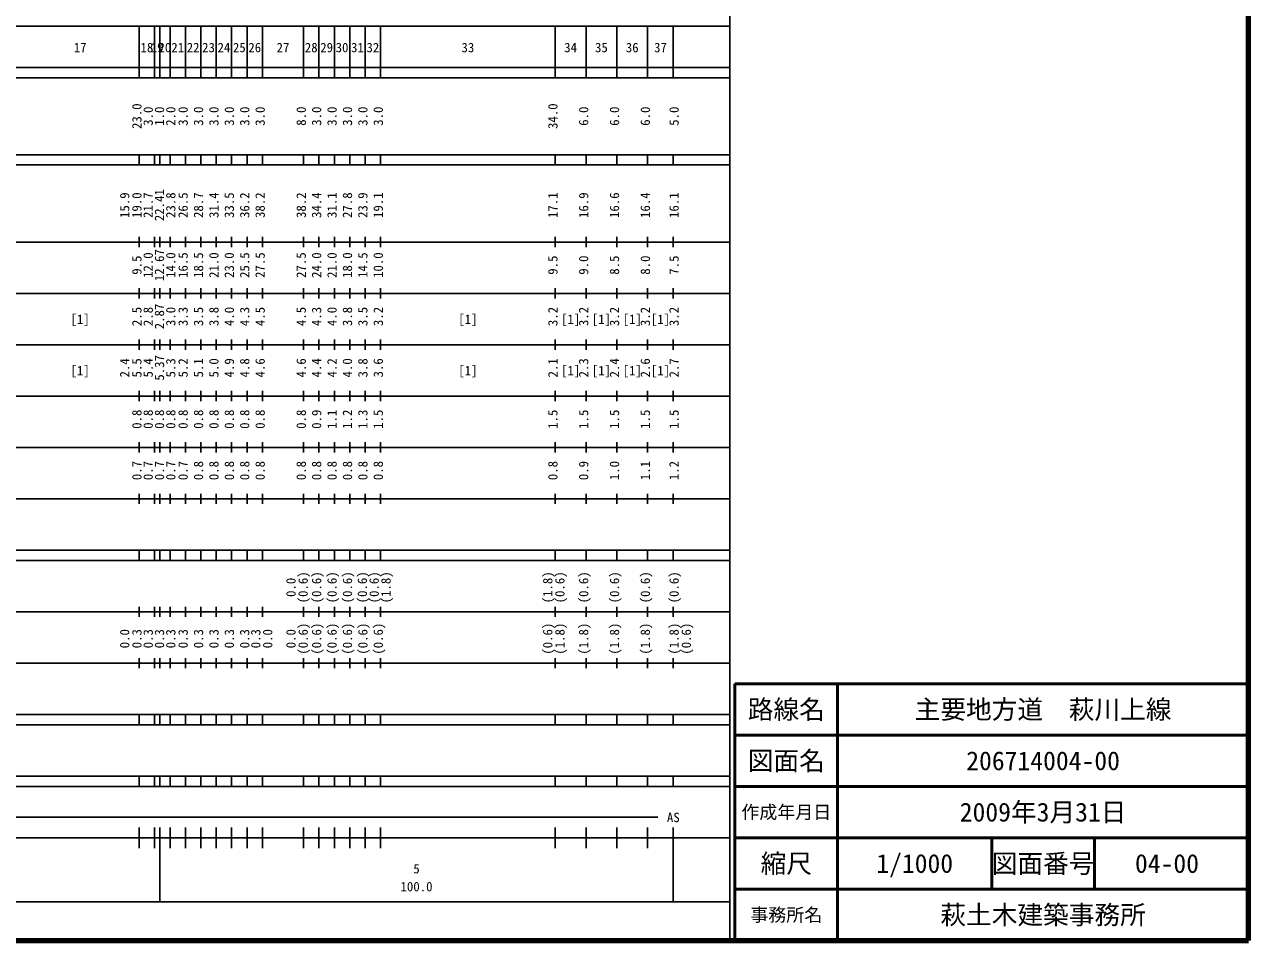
# Model space of a CAD drawing. Units: millimetres on the paper, enlarged 1000 times. Extents: x 40000 to 680000, y 20000 to 380000.
# Drawn here: x 441664 to 680000, y 20000 to 198357 of the extents above; entities that cross this region are included whole.
import ezdxf
from ezdxf.enums import TextEntityAlignment as Align

# ---------------------------------------------------------------- set-up
doc = ezdxf.new("R2010")
doc.units = ezdxf.units.MM
doc.header["$LTSCALE"] = 1000
for name, color, linetype, lineweight in [('M-TTL', 2, 'Continuous', 140), ('M-TTL-BAND', 7, 'Continuous', 25), ('M-TTL-FRAM', 2, 'Continuous', 50), ('M-TTL-LINE', 7, 'Continuous', 50)]:
    doc.layers.add(name, color=color, linetype=linetype, lineweight=lineweight)
doc.layers.add('M-TTL-TXT', color=7, linetype='Continuous')
doc.styles.add('ＭＳ ゴシック', font='')
doc.styles.get('ＭＳ ゴシック').set_extended_font_data('MS Gothic')

msp = doc.modelspace()

# ---------------------------------------------------------------- linework, layer by layer
at = {"layer": 'M-TTL'}
for p, q in [((680000, 20000), (680000, 380000)), ((40000, 20000), (680000, 20000))]:
    msp.add_line(p, q, dxfattribs=at)
at = {"layer": 'M-TTL-BAND'}
for p, q in [((579000, 20000), (579000, 370000)), ((68000, 198000), (579000, 198000)), ((464000, 188000), (464000, 198000)), ((467000, 188000), (467000, 198000)), ((468000, 188000), (468000, 198000)), ((470000, 188000), (470000, 198000)), ((473000, 188000), (473000, 198000)), ((476000, 188000), (476000, 198000)), ((479000, 188000), (479000, 198000)), ((482000, 188000), (482000, 198000)), ((485000, 188000), (485000, 198000)), ((488000, 188000), (488000, 198000)), ((496000, 188000), (496000, 198000)), ((499000, 188000), (499000, 198000)), ((502000, 188000), (502000, 198000)), ((505000, 188000), (505000, 198000)), ((508000, 188000), (508000, 198000)), ((511000, 188000), (511000, 198000)), ((545000, 188000), (545000, 198000)), ((551000, 188000), (551000, 198000)), ((557000, 188000), (557000, 198000)), ((563000, 188000), (563000, 198000)), ((568000, 188000), (568000, 198000)), ((40000, 190000), (579000, 190000)), ((40000, 188000), (579000, 188000)), ((40000, 173000), (579000, 173000)), ((464000, 171000), (464000, 173000)), ((467000, 171000), (467000, 173000)), ((468000, 171000), (468000, 173000)), ((470000, 171000), (470000, 173000)), ((473000, 171000), (473000, 173000)), ((476000, 171000), (476000, 173000)), ((479000, 171000), (479000, 173000)), ((482000, 171000), (482000, 173000)), ((485000, 171000), (485000, 173000)), ((488000, 171000), (488000, 173000)), ((496000, 171000), (496000, 173000)), ((499000, 171000), (499000, 173000)), ((502000, 171000), (502000, 173000)), ((505000, 171000), (505000, 173000)), ((508000, 171000), (508000, 173000)), ((511000, 171000), (511000, 173000)), ((545000, 171000), (545000, 173000)), ((551000, 171000), (551000, 173000)), ((557000, 171000), (557000, 173000)), ((563000, 171000), (563000, 173000)), ((568000, 171000), (568000, 173000)), ((40000, 171000), (579000, 171000)), ((40000, 156000), (579000, 156000)), ((464000, 155000), (464000, 157000)), ((467000, 155000), (467000, 157000)), ((468000, 155000), (468000, 157000)), ((470000, 155000), (470000, 157000)), ((473000, 155000), (473000, 157000)), ((476000, 155000), (476000, 157000)), ((479000, 155000), (479000, 157000)), ((482000, 155000), (482000, 157000)), ((485000, 155000), (485000, 157000)), ((488000, 155000), (488000, 157000)), ((496000, 155000), (496000, 157000)), ((499000, 155000), (499000, 157000)), ((502000, 155000), (502000, 157000)), ((505000, 155000), (505000, 157000)), ((508000, 155000), (508000, 157000)), ((511000, 155000), (511000, 157000)), ((545000, 155000), (545000, 157000)), ((551000, 155000), (551000, 157000)), ((557000, 155000), (557000, 157000)), ((563000, 155000), (563000, 157000)), ((568000, 155000), (568000, 157000)), ((46000, 146000), (579000, 146000)), ((464000, 145000), (464000, 147000)), ((467000, 145000), (467000, 147000)), ((468000, 145000), (468000, 147000)), ((470000, 145000), (470000, 147000)), ((473000, 145000), (473000, 147000)), ((476000, 145000), (476000, 147000)), ((479000, 145000), (479000, 147000)), ((482000, 145000), (482000, 147000)), ((485000, 145000), (485000, 147000)), ((488000, 145000), (488000, 147000)), ((496000, 145000), (496000, 147000)), ((499000, 145000), (499000, 147000)), ((502000, 145000), (502000, 147000)), ((505000, 145000), (505000, 147000)), ((508000, 145000), (508000, 147000)), ((511000, 145000), (511000, 147000)), ((545000, 145000), (545000, 147000)), ((551000, 145000), (551000, 147000)), ((557000, 145000), (557000, 147000)), ((563000, 145000), (563000, 147000)), ((568000, 145000), (568000, 147000)), ((52000, 136000), (579000, 136000)), ((464000, 135000), (464000, 137000)), ((467000, 135000), (467000, 137000)), ((468000, 135000), (468000, 137000)), ((470000, 135000), (470000, 137000)), ((473000, 135000), (473000, 137000)), ((476000, 135000), (476000, 137000)), ((479000, 135000), (479000, 137000)), ((482000, 135000), (482000, 137000)), ((485000, 135000), (485000, 137000)), ((488000, 135000), (488000, 137000)), ((496000, 135000), (496000, 137000)), ((499000, 135000), (499000, 137000)), ((502000, 135000), (502000, 137000)), ((505000, 135000), (505000, 137000)), ((508000, 135000), (508000, 137000)), ((511000, 135000), (511000, 137000)), ((545000, 135000), (545000, 137000)), ((551000, 135000), (551000, 137000)), ((557000, 135000), (557000, 137000)), ((563000, 135000), (563000, 137000)), ((568000, 135000), (568000, 137000)), ((464000, 125000), (464000, 127000)), ((467000, 125000), (467000, 127000)), ((468000, 125000), (468000, 127000)), ((470000, 125000), (470000, 127000)), ((473000, 125000), (473000, 127000)), ((476000, 125000), (476000, 127000)), ((479000, 125000), (479000, 127000)), ((482000, 125000), (482000, 127000)), ((485000, 125000), (485000, 127000)), ((488000, 125000), (488000, 127000)), ((496000, 125000), (496000, 127000)), ((499000, 125000), (499000, 127000)), ((502000, 125000), (502000, 127000)), ((505000, 125000), (505000, 127000)), ((508000, 125000), (508000, 127000)), ((511000, 125000), (511000, 127000)), ((545000, 125000), (545000, 127000)), ((551000, 125000), (551000, 127000)), ((557000, 125000), (557000, 127000)), ((563000, 125000), (563000, 127000)), ((568000, 125000), (568000, 127000)), ((46000, 126000), (579000, 126000)), ((464000, 115000), (464000, 117000)), ((467000, 115000), (467000, 117000)), ((468000, 115000), (468000, 117000)), ((470000, 115000), (470000, 117000)), ((473000, 115000), (473000, 117000)), ((476000, 115000), (476000, 117000)), ((479000, 115000), (479000, 117000)), ((482000, 115000), (482000, 117000)), ((485000, 115000), (485000, 117000)), ((488000, 115000), (488000, 117000)), ((496000, 115000), (496000, 117000)), ((499000, 115000), (499000, 117000)), ((502000, 115000), (502000, 117000)), ((505000, 115000), (505000, 117000)), ((508000, 115000), (508000, 117000)), ((511000, 115000), (511000, 117000)), ((545000, 115000), (545000, 117000)), ((551000, 115000), (551000, 117000)), ((557000, 115000), (557000, 117000)), ((563000, 115000), (563000, 117000)), ((568000, 115000), (568000, 117000)), ((52000, 116000), (579000, 116000)), ((46000, 106000), (579000, 106000)), ((464000, 105000), (464000, 107000)), ((467000, 105000), (467000, 107000)), ((468000, 105000), (468000, 107000)), ((470000, 105000), (470000, 107000)), ((473000, 105000), (473000, 107000)), ((476000, 105000), (476000, 107000)), ((479000, 105000), (479000, 107000)), ((482000, 105000), (482000, 107000)), ((485000, 105000), (485000, 107000)), ((488000, 105000), (488000, 107000)), ((496000, 105000), (496000, 107000)), ((499000, 105000), (499000, 107000)), ((502000, 105000), (502000, 107000)), ((505000, 105000), (505000, 107000)), ((508000, 105000), (508000, 107000)), ((511000, 105000), (511000, 107000)), ((545000, 105000), (545000, 107000)), ((551000, 105000), (551000, 107000)), ((557000, 105000), (557000, 107000)), ((563000, 105000), (563000, 107000)), ((568000, 105000), (568000, 107000)), ((40000, 96000), (579000, 96000)), ((464000, 94000), (464000, 96000)), ((467000, 94000), (467000, 96000)), ((468000, 94000), (468000, 96000)), ((470000, 94000), (470000, 96000)), ((473000, 94000), (473000, 96000)), ((476000, 94000), (476000, 96000)), ((479000, 94000), (479000, 96000)), ((482000, 94000), (482000, 96000)), ((485000, 94000), (485000, 96000)), ((488000, 94000), (488000, 96000)), ((496000, 94000), (496000, 96000)), ((499000, 94000), (499000, 96000)), ((502000, 94000), (502000, 96000)), ((505000, 94000), (505000, 96000)), ((508000, 94000), (508000, 96000)), ((511000, 94000), (511000, 96000)), ((545000, 94000), (545000, 96000)), ((551000, 94000), (551000, 96000)), ((557000, 94000), (557000, 96000)), ((563000, 94000), (563000, 96000)), ((568000, 94000), (568000, 96000)), ((40000, 94000), (579000, 94000)), ((49000, 84000), (579000, 84000)), ((464000, 83000), (464000, 85000)), ((467000, 83000), (467000, 85000)), ((468000, 83000), (468000, 85000)), ((470000, 83000), (470000, 85000)), ((473000, 83000), (473000, 85000)), ((476000, 83000), (476000, 85000)), ((479000, 83000), (479000, 85000)), ((482000, 83000), (482000, 85000)), ((485000, 83000), (485000, 85000)), ((488000, 83000), (488000, 85000)), ((496000, 83000), (496000, 85000)), ((499000, 83000), (499000, 85000)), ((502000, 83000), (502000, 85000)), ((505000, 83000), (505000, 85000)), ((508000, 83000), (508000, 85000)), ((511000, 83000), (511000, 85000)), ((545000, 83000), (545000, 85000)), ((551000, 83000), (551000, 85000)), ((557000, 83000), (557000, 85000)), ((563000, 83000), (563000, 85000)), ((568000, 83000), (568000, 85000)), ((40000, 74000), (579000, 74000)), ((464000, 73000), (464000, 75000)), ((467000, 73000), (467000, 75000)), ((468000, 73000), (468000, 75000)), ((470000, 73000), (470000, 75000)), ((473000, 73000), (473000, 75000)), ((476000, 73000), (476000, 75000)), ((479000, 73000), (479000, 75000)), ((482000, 73000), (482000, 75000)), ((485000, 73000), (485000, 75000)), ((488000, 73000), (488000, 75000)), ((496000, 73000), (496000, 75000)), ((499000, 73000), (499000, 75000)), ((502000, 73000), (502000, 75000)), ((505000, 73000), (505000, 75000)), ((508000, 73000), (508000, 75000)), ((511000, 73000), (511000, 75000)), ((545000, 73000), (545000, 75000)), ((551000, 73000), (551000, 75000)), ((557000, 73000), (557000, 75000)), ((563000, 73000), (563000, 75000)), ((568000, 73000), (568000, 75000)), ((40000, 64000), (579000, 64000)), ((40000, 62000), (579000, 62000)), ((464000, 62000), (464000, 64000)), ((467000, 62000), (467000, 64000)), ((468000, 62000), (468000, 64000)), ((470000, 62000), (470000, 64000)), ((473000, 62000), (473000, 64000)), ((476000, 62000), (476000, 64000)), ((479000, 62000), (479000, 64000)), ((482000, 62000), (482000, 64000)), ((485000, 62000), (485000, 64000)), ((488000, 62000), (488000, 64000)), ((496000, 62000), (496000, 64000)), ((499000, 62000), (499000, 64000)), ((502000, 62000), (502000, 64000)), ((505000, 62000), (505000, 64000)), ((508000, 62000), (508000, 64000)), ((511000, 62000), (511000, 64000)), ((545000, 62000), (545000, 64000)), ((551000, 62000), (551000, 64000)), ((557000, 62000), (557000, 64000)), ((563000, 62000), (563000, 64000)), ((568000, 62000), (568000, 64000)), ((40000, 52000), (579000, 52000)), ((464000, 50000), (464000, 52000)), ((467000, 50000), (467000, 52000)), ((468000, 50000), (468000, 52000)), ((470000, 50000), (470000, 52000)), ((473000, 50000), (473000, 52000)), ((476000, 50000), (476000, 52000)), ((479000, 50000), (479000, 52000)), ((482000, 50000), (482000, 52000)), ((485000, 50000), (485000, 52000)), ((488000, 50000), (488000, 52000)), ((496000, 50000), (496000, 52000)), ((499000, 50000), (499000, 52000)), ((502000, 50000), (502000, 52000)), ((505000, 50000), (505000, 52000)), ((508000, 50000), (508000, 52000)), ((511000, 50000), (511000, 52000)), ((545000, 50000), (545000, 52000)), ((551000, 50000), (551000, 52000)), ((557000, 50000), (557000, 52000)), ((563000, 50000), (563000, 52000)), ((568000, 50000), (568000, 52000)), ((40000, 50000), (579000, 50000)), ((71000, 44000), (565000, 44000)), ((464000, 38000), (464000, 42000)), ((467000, 38000), (467000, 42000)), ((468000, 27500), (468000, 42000)), ((470000, 38000), (470000, 42000)), ((473000, 38000), (473000, 42000)), ((476000, 38000), (476000, 42000)), ((479000, 38000), (479000, 42000)), ((482000, 38000), (482000, 42000)), ((485000, 38000), (485000, 42000)), ((488000, 38000), (488000, 42000)), ((496000, 38000), (496000, 42000)), ((499000, 38000), (499000, 42000)), ((502000, 38000), (502000, 42000)), ((505000, 38000), (505000, 42000)), ((508000, 38000), (508000, 42000)), ((511000, 38000), (511000, 42000)), ((545000, 38000), (545000, 42000)), ((551000, 38000), (551000, 42000)), ((557000, 38000), (557000, 42000)), ((563000, 38000), (563000, 42000)), ((568000, 27500), (568000, 42000)), ((40000, 40000), (579000, 40000)), ((68000, 27500), (579000, 27500))]:
    msp.add_line(p, q, dxfattribs=at)
at = {"layer": 'M-TTL-FRAM'}
for p, q in [((680000, 70000), (580000, 70000)), ((580000, 70000), (580000, 20000))]:
    msp.add_line(p, q, dxfattribs=at)
at = {"layer": 'M-TTL-LINE'}
for p, q in [((600000, 70000), (600000, 20000)), ((680000, 60000), (580000, 60000)), ((680000, 50000), (580000, 50000)), ((680000, 40000), (580000, 40000)), ((630000, 40000), (630000, 30000)), ((650000, 40000), (650000, 30000)), ((680000, 30000), (580000, 30000))]:
    msp.add_line(p, q, dxfattribs=at)

# ---------------------------------------------------------------- texts
at = {"layer": 'M-TTL-BAND', "style": 'ＭＳ ゴシック'}
for s, p in [('17', (452500, 192405)), ('18', (465500, 192405)), ('19', (467500, 192405)), ('20', (469000, 192405)), ('21', (471500, 192405)), ('22', (474500, 192405)), ('23', (477500, 192405)), ('24', (480500, 192405)), ('25', (483500, 192405)), ('26', (486500, 192405)), ('27', (492000, 192405)), ('28', (497500, 192405)), ('29', (500500, 192405)), ('30', (503500, 192405)), ('31', (506500, 192405)), ('32', (509500, 192405)), ('33', (528000, 192405)), ('34', (548000, 192405)), ('35', (554000, 192405)), ('36', (560000, 192405)), ('37', (565500, 192405)), ('[1]', (452500, 139500)), ('[1]', (528000, 139500)), ('[1]', (548000, 139500)), ('[1]', (554000, 139500)), ('[1]', (560000, 139500)), ('[1]', (565500, 139500)), ('[1]', (452500, 129500)), ('[1]', (528000, 129500)), ('[1]', (548000, 129500)), ('[1]', (554000, 129500)), ('[1]', (560000, 129500)), ('[1]', (565500, 129500)), ('AS', (568000, 42500)), ('5', (518000, 32523)), ('100.0', (518000, 29033))]:
    msp.add_text(s, height=1833, dxfattribs=at).set_placement(p, align=Align.BOTTOM_CENTER)
for s, p in [('23.0', (465000, 180500)), ('3.0', (467200, 180500)), ('1.0', (469400, 180500)), ('2.0', (471600, 180500)), ('3.0', (474000, 180500)), ('3.0', (477000, 180500)), ('3.0', (480000, 180500)), ('3.0', (483000, 180500)), ('3.0', (486000, 180500)), ('3.0', (489000, 180500)), ('8.0', (497000, 180500)), ('3.0', (500000, 180500)), ('3.0', (503000, 180500)), ('3.0', (506000, 180500)), ('3.0', (509000, 180500)), ('3.0', (512000, 180500)), ('34.0', (546000, 180500)), ('6.0', (552000, 180500)), ('6.0', (558000, 180500)), ('6.0', (564000, 180500)), ('5.0', (569600, 180500)), ('15.9', (462630, 163174)), ('19.0', (465000, 163174)), ('21.7', (467200, 163174)), ('22.41', (469400, 163174)), ('23.8', (471600, 163174)), ('26.5', (474000, 163174)), ('28.7', (477000, 163174)), ('31.4', (480000, 163174)), ('33.5', (483000, 163174)), ('36.2', (486000, 163174)), ('38.2', (489000, 163174)), ('38.2', (497000, 163174)), ('34.4', (500000, 163174)), ('31.1', (503000, 163174)), ('27.8', (506000, 163174)), ('23.9', (509000, 163174)), ('19.1', (512000, 163174)), ('17.1', (546000, 163174)), ('16.9', (552000, 163174)), ('16.6', (558000, 163174)), ('16.4', (564000, 163174)), ('16.1', (569600, 163174)), ('9.5', (465000, 151500)), ('12.0', (467200, 151500)), ('12.67', (469400, 151500)), ('14.0', (471600, 151500)), ('16.5', (474000, 151500)), ('18.5', (477000, 151500)), ('21.0', (480000, 151500)), ('23.0', (483000, 151500)), ('25.5', (486000, 151500)), ('27.5', (489000, 151500)), ('27.5', (497000, 151500)), ('24.0', (500000, 151500)), ('21.0', (503000, 151500)), ('18.0', (506000, 151500)), ('14.5', (509000, 151500)), ('10.0', (512000, 151500)), ('9.5', (546000, 151500)), ('9.0', (552000, 151500)), ('8.5', (558000, 151500)), ('8.0', (564000, 151500)), ('7.5', (569600, 151500)), ('2.5', (465000, 141500)), ('2.8', (467200, 141500)), ('2.87', (469400, 141500)), ('3.0', (471600, 141500)), ('3.3', (474000, 141500)), ('3.5', (477000, 141500)), ('3.8', (480000, 141500)), ('4.0', (483000, 141500)), ('4.3', (486000, 141500)), ('4.5', (489000, 141500)), ('4.5', (497000, 141500)), ('4.3', (500000, 141500)), ('4.0', (503000, 141500)), ('3.8', (506000, 141500)), ('3.5', (509000, 141500)), ('3.2', (512000, 141500)), ('3.2', (546000, 141500)), ('3.2', (552000, 141500)), ('3.2', (558000, 141500)), ('3.2', (564000, 141500)), ('3.2', (569600, 141500)), ('5.37', (469400, 131500)), ('2.4', (462630, 131500)), ('5.5', (465000, 131500)), ('5.4', (467200, 131500)), ('5.3', (471600, 131500)), ('5.2', (474000, 131500)), ('5.1', (477000, 131500)), ('5.0', (480000, 131500)), ('4.9', (483000, 131500)), ('4.8', (486000, 131500)), ('4.6', (489000, 131500)), ('4.6', (497000, 131500)), ('4.4', (500000, 131500)), ('4.2', (503000, 131500)), ('4.0', (506000, 131500)), ('3.8', (509000, 131500)), ('3.6', (512000, 131500)), ('2.1', (546000, 131500)), ('2.3', (552000, 131500)), ('2.4', (558000, 131500)), ('2.6', (564000, 131500)), ('2.7', (569600, 131500)), ('0.8', (465000, 121500)), ('0.8', (467200, 121500)), ('0.8', (469400, 121500)), ('0.8', (471600, 121500)), ('0.8', (474000, 121500)), ('0.8', (477000, 121500)), ('0.8', (480000, 121500)), ('0.8', (483000, 121500)), ('0.8', (486000, 121500)), ('0.8', (489000, 121500)), ('0.8', (497000, 121500)), ('0.9', (500000, 121500)), ('1.1', (503000, 121500)), ('1.2', (506000, 121500)), ('1.3', (509000, 121500)), ('1.5', (512000, 121500)), ('1.5', (546000, 121500)), ('1.5', (552000, 121500)), ('1.5', (558000, 121500)), ('1.5', (564000, 121500)), ('1.5', (569600, 121500)), ('0.7', (465000, 111500)), ('0.7', (467200, 111500)), ('0.7', (469400, 111500)), ('0.7', (471600, 111500)), ('0.7', (474000, 111500)), ('0.8', (477000, 111500)), ('0.8', (480000, 111500)), ('0.8', (483000, 111500)), ('0.8', (486000, 111500)), ('0.8', (489000, 111500)), ('0.8', (497000, 111500)), ('0.8', (500000, 111500)), ('0.8', (503000, 111500)), ('0.8', (506000, 111500)), ('0.8', (509000, 111500)), ('0.8', (512000, 111500)), ('0.8', (546000, 111500)), ('0.9', (552000, 111500)), ('1.0', (558000, 111500)), ('1.1', (564000, 111500)), ('1.2', (569600, 111500)), ('(0.6)', (497370, 88764)), ('(0.6)', (500000, 88764)), ('(0.6)', (503000, 88764)), ('(0.6)', (506000, 88764)), ('(0.6)', (508900, 88764)), ('(0.6)', (511200, 88764)), ('(1.8)', (513500, 88764)), ('(1.8)', (545000, 88764)), ('(0.6)', (547370, 88764)), ('(0.6)', (552000, 88764)), ('(0.6)', (558000, 88764)), ('(0.6)', (564000, 88764)), ('(0.6)', (569600, 88764)), ('0.0', (495000, 88764)), ('(0.6)', (497370, 78764)), ('(0.6)', (500000, 78764)), ('(0.6)', (503000, 78764)), ('(0.6)', (506000, 78764)), ('(0.6)', (509000, 78764)), ('(0.6)', (512000, 78764)), ('(0.6)', (545000, 78764)), ('(1.8)', (547370, 78764)), ('(1.8)', (552000, 78764)), ('(1.8)', (558000, 78764)), ('(1.8)', (564000, 78764)), ('(1.8)', (569600, 78764)), ('(0.6)', (571970, 78764)), ('0.0', (462630, 78764)), ('0.3', (465000, 78764)), ('0.3', (467200, 78764)), ('0.3', (469400, 78764)), ('0.3', (471600, 78764)), ('0.3', (474000, 78764)), ('0.3', (477000, 78764)), ('0.3', (480000, 78764)), ('0.3', (483000, 78764)), ('0.3', (486000, 78764)), ('0.3', (488150, 78764)), ('0.0', (490470, 78764)), ('0.0', (495000, 78764))]:
    msp.add_text(s, height=1833, rotation=90, dxfattribs=at).set_placement(p, align=Align.BOTTOM_CENTER)
at = {"layer": 'M-TTL-TXT', "style": 'ＭＳ ゴシック'}
for s, height, p in [('路線名', 3666, (590000, 65000)), ('路線名', 3666, (590000, 65000)), ('主要地方道\u3000萩川上線', 3666, (640000, 65000)), ('図面名', 3666, (590000, 55000)), ('図面名', 3666, (590000, 55000)), ('206714004-00', 3666, (640000, 55000)), ('作成年月日', 2566, (590000, 45000)), ('作成年月日', 2566, (590000, 45000)), ('2009年3月31日', 3666, (640000, 45000)), ('縮尺', 3666, (590000, 35000)), ('縮尺', 3666, (590000, 35000)), ('1/1000', 3666, (615000, 35000)), ('図面番号', 3666, (640000, 35000)), ('図面番号', 3666, (640000, 35000)), ('04-00', 3666, (664125, 35000)), ('事務所名', 2566, (590000, 25000)), ('事務所名', 2566, (590000, 25000)), ('萩土木建築事務所', 3666, (640000, 25000))]:
    msp.add_text(s, height=height, dxfattribs=at).set_placement(p, align=Align.MIDDLE_CENTER)

doc.saveas('drawing.dxf')
